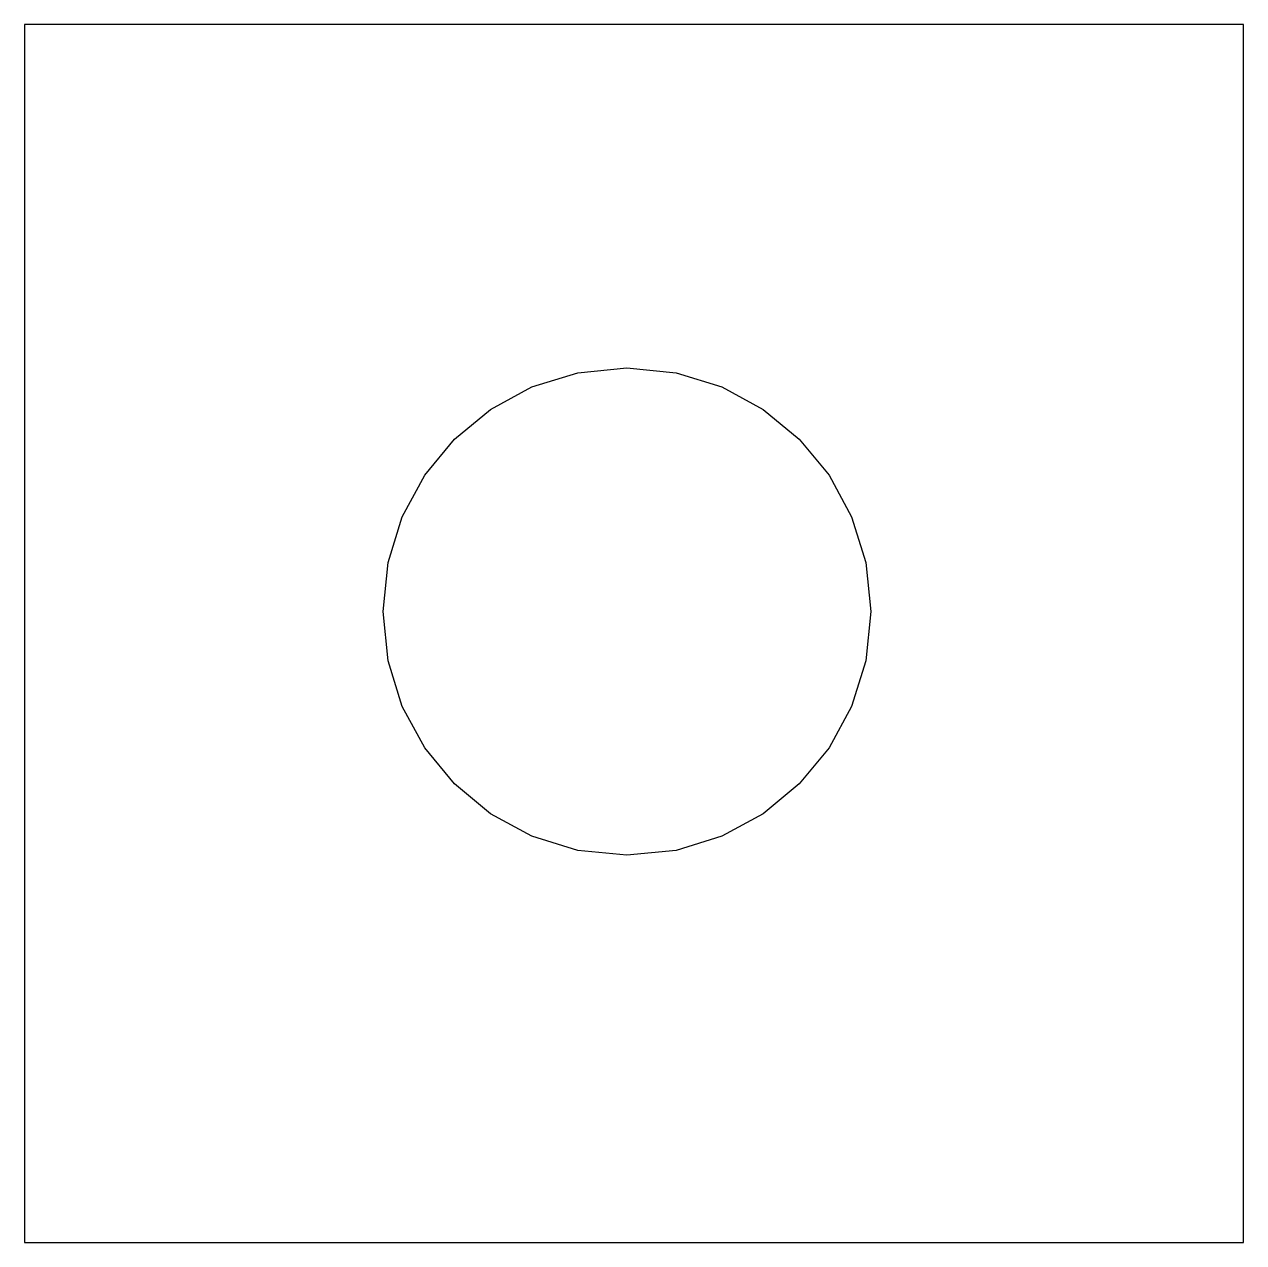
# Model space of a CAD drawing. Extents: x 0.1 to 25.1, y -0.4 to 24.5.
import ezdxf

# ---------------------------------------------------------------- set-up
doc = ezdxf.new("R2010")
doc.units = 0
doc.layers.add('Layer_1', color=7, linetype='CONTINUOUS')

msp = doc.modelspace()

# ---------------------------------------------------------------- linework, layer by layer
at = {"layer": 'Layer_1', "color": 7}
for points in [[(0.141111, 24.549722), (0.141111, 21.425435), (0.141111, 18.301147), (0.141111, 15.176865), (0.141111, 12.052584), (0.141111, 8.928271), (0.141111, 5.803986), (0.141111, 2.679701), (0.141111, -0.444583), (3.266502, -0.444583), (6.391892, -0.444583), (9.517283, -0.444583), (12.642674, -0.444583), (15.768064, -0.444583), (18.893455, -0.444583), (22.018845, -0.444583), (25.144236, -0.444583), (25.144236, 2.679701), (25.144236, 5.803986), (25.144236, 8.928271), (25.144236, 12.052584), (25.144236, 15.176865), (25.144236, 18.301147), (25.144236, 21.425435), (25.144236, 24.549722), (22.018845, 24.549722), (18.893455, 24.549722), (15.768064, 24.549722), (12.642674, 24.549722), (9.517283, 24.549722), (6.391892, 24.549722), (3.266502, 24.549722), (0.141111, 24.549722)], [(12.497153, 17.502986), (13.504854, 17.401378), (14.443476, 17.109963), (15.292898, 16.648866), (16.032999, 16.038208), (16.643658, 15.298105), (17.104755, 14.448678), (17.396169, 13.510064), (17.497778, 12.502361), (17.396169, 11.494658), (17.104755, 10.556044), (16.643658, 9.706611), (16.032999, 8.966512), (15.292898, 8.355868), (14.443476, 7.894773), (13.504854, 7.60335), (12.497153, 7.50175), (11.489452, 7.60335), (10.55083, 7.894773), (9.701408, 8.355868), (8.961306, 8.966512), (8.350647, 9.706611), (7.88955, 10.556044), (7.598137, 11.494658), (7.496528, 12.502361), (7.598137, 13.510064), (7.88955, 14.448678), (8.350647, 15.298105), (8.961306, 16.038208), (9.701408, 16.648869), (10.55083, 17.109963), (11.489452, 17.401378), (12.497153, 17.502986), (12.497153, 17.502986)]]:
    msp.add_lwpolyline(points, dxfattribs=at)

doc.saveas('drawing.dxf')
